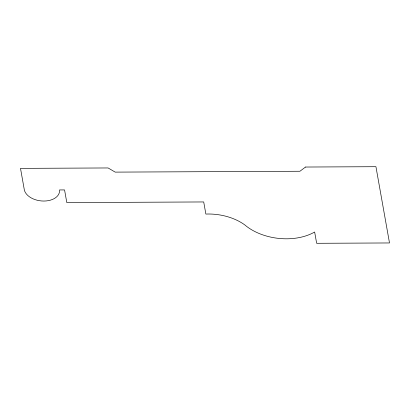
<?xml version="1.0" encoding="UTF-8"?>
<svg xmlns="http://www.w3.org/2000/svg" width="410" height="410" viewBox="0 0 410 410"><rect width="100%" height="100%" fill="white"/><g stroke="black" fill="none" stroke-linecap="round" stroke-linejoin="round"><path stroke-width="0.61" d="M305.547 167.034L299.93 171.252L115.205 172.118L108.091 167.957L20.5 168.366L24.369 190.112A17.804 11.465 7 0 0 43.911 201.049A17.804 11.465 7 0 0 59.537 189.948L64.56 189.927L66.815 202.591L203.708 201.951L205.866 214.061A44.531 28.685 7 0 1 244.755 224.88A47.519 30.606 7 0 0 314.649 232.009L316.653 243.299L389.5 242.956L375.934 166.701L305.547 167.034"/></g></svg>
